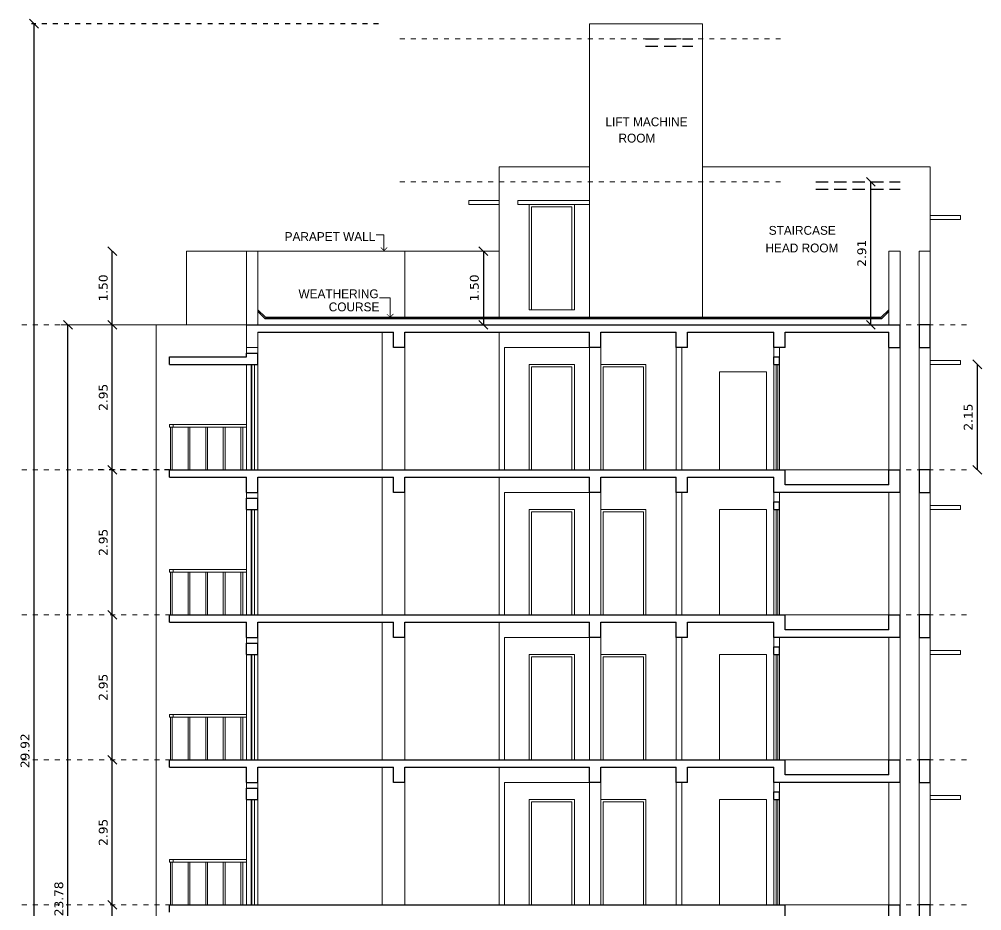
# Model space of a CAD drawing. Header units: metres. Extents: x 609 to 1377, y 679 to 857.
# Drawn here: x 1034.95 to 1054.54, y 696.24 to 714.39 of the extents above; entities that cross this region are included whole.
import ezdxf

# ---------------------------------------------------------------- set-up
doc = ezdxf.new("R2010")
doc.units = ezdxf.units.M
doc.header["$MEASUREMENT"] = 0
doc.header["$PDMODE"] = 2
doc.header["$PDSIZE"] = 50
for name, pattern in [('DOT2', [0.125, 0, -0.125]), ('DOTX2', [0.5, 0, -0.5]), ('HIDDEN', [0.375, 0.25, -0.125])]:
    doc.linetypes.add(name, pattern=pattern)
doc.layers.get('0').update_dxf_attribs({"lineweight": 0})
doc.layers.get('Defpoints').update_dxf_attribs({"lineweight": 0})
for name, color, linetype in [('BLK_1_PARAPET_HT', 233, 'Continuous'), ('BLK_n_SHADE_OVERHANG', 3, 'Continuous'), ('COLUMN', 2, 'Continuous'), ('flr hts', 252, 'HIDDEN'), ('HAT', 15, 'Continuous')]:
    doc.layers.add(name, color=color, linetype=linetype)
for name, color, linetype, lineweight in [('DIM', 3, 'Continuous', 0), ('DOOR', 8, 'Continuous', 0), ('ED', 30, 'Continuous', 0), ('ROOM TEXT', 7, 'Continuous', 0), ('wall', 7, 'Continuous', 0)]:
    doc.layers.add(name, color=color, linetype=linetype, lineweight=lineweight)
doc.styles.get("Standard").update_dxf_attribs({"font": 'verdana.ttf', "height": 0.18})
doc.styles.add('UATEXT', font='GOTHIC.TTF')
doc.dimstyles.new('ED', dxfattribs={"dimscale": 0, "dimtxt": 0.18, "dimasz": 0.18, "dimexe": 0, "dimexo": 0, "dimgap": 0.09, "dimtad": 1, "dimtoh": 1, "dimzin": 3, "dimdsep": 46, "dimtxsty": 'Standard', "dimblk": 'OBLIQUE', "dimcen": 0.09, "dimse1": 1, "dimse2": 1, "dimclrd": 251, "dimclrt": 30, "dimadec": 0, "dimazin": 0, "dimtfac": 1, "dimtmove": 0, "dimatfit": 3, "dimldrblk": 'ARCHTICK', "dimfxl": 1, "dimtolj": 1, "dimtzin": 0, "dimarcsym": 0})
doc.dimstyles.get("Standard").update_dxf_attribs({"dimscale": 0, "dimtxt": 0.18, "dimasz": 0.18, "dimexe": 0.18, "dimexo": 0.0625, "dimgap": 0.09, "dimtad": 1, "dimtoh": 1, "dimzin": 0, "dimdsep": 46, "dimtxsty": 'Standard', "dimblk": 'OBLIQUE', "dimcen": 0.09, "dimse1": 1, "dimse2": 1, "dimadec": 0, "dimazin": 0, "dimtfac": 1, "dimtofl": 0, "dimtmove": 0, "dimatfit": 3, "dimldrblk": 'OBLIQUE', "dimfxl": 1, "dimtolj": 1, "dimtzin": 0, "dimarcsym": 0})

# ---------------------------------------------------------------- blocks, each defined once
blk = doc.blocks.new('A')
at = {"const_width": 0.512}
blk.add_lwpolyline([(-2.82, -2.38), (0, 0), (2.38, -2.82)], dxfattribs=at)
blk = doc.blocks.new('_Oblique')
at = {"color": 0, "linetype": 'ByBlock', "lineweight": -2}
blk.add_line((-0.5, -0.5), (0.5, 0.5), dxfattribs=at)
blk = doc.blocks.new('*D94')
at = {"layer": 'Defpoints', "color": 0}
for p in [(1036.844, 696.358), (1038.007, 696.358), (1038.007, 693.404)]:
    blk.add_point(p, dxfattribs=at)
at = {"layer": 'ED', "color": 251, "lineweight": -2}
blk.add_line((1036.844, 693.404), (1036.844, 696.358), dxfattribs=at)
at = {"layer": 'ED', "color": 251, "lineweight": -2, "xscale": 0.18, "yscale": 0.18, "zscale": 0.18}
for p, rotation in [((1036.844, 696.358), 90), ((1036.844, 693.404), 270)]:
    blk.add_blockref('_Oblique', p, dxfattribs=dict(at, rotation=rotation))
at = {"layer": 'ED', "color": 30, "insert": (1036.661, 694.881), "char_height": 0.18, "attachment_point": 5, "rotation": 90}
blk.add_mtext('\\A1;2.95', dxfattribs=at)
blk = doc.blocks.new('_ArchTick')
at = {"color": 0, "const_width": 0.15}
blk.add_lwpolyline([(-0.5, -0.5), (0.5, 0.5)], dxfattribs=at)
blk = doc.blocks.new('*D95')
at = {"layer": 'Defpoints', "color": 0}
for p in [(1036.844, 708.171), (1039.579, 708.171), (1037.151, 705.218)]:
    blk.add_point(p, dxfattribs=at)
at = {"layer": 'ED', "color": 251, "lineweight": -2}
blk.add_line((1036.844, 705.218), (1036.844, 708.171), dxfattribs=at)
at = {"layer": 'ED', "color": 251, "lineweight": -2, "xscale": 0.18, "yscale": 0.18, "zscale": 0.18}
for p, rotation in [((1036.844, 708.171), 90), ((1036.844, 705.218), 270)]:
    blk.add_blockref('_Oblique', p, dxfattribs=dict(at, rotation=rotation))
at = {"layer": 'ED', "color": 30, "insert": (1036.661, 706.694), "char_height": 0.18, "attachment_point": 5, "rotation": 90}
blk.add_mtext('\\A1;2.95', dxfattribs=at)
blk = doc.blocks.new('*D96')
at = {"layer": 'Defpoints', "color": 0}
for p in [(1036.844, 709.671), (1039.579, 709.671), (1039.579, 708.171)]:
    blk.add_point(p, dxfattribs=at)
at = {"layer": 'wall', "color": 251, "lineweight": -2}
blk.add_line((1036.844, 708.171), (1036.844, 709.671), dxfattribs=at)
at = {"layer": 'wall', "color": 251, "lineweight": -2, "xscale": 0.18, "yscale": 0.18, "zscale": 0.18}
for p, rotation in [((1036.844, 709.671), 90), ((1036.844, 708.171), 270)]:
    blk.add_blockref('_Oblique', p, dxfattribs=dict(at, rotation=rotation))
at = {"layer": 'wall', "color": 30, "insert": (1036.661, 708.921), "char_height": 0.18, "attachment_point": 5, "rotation": 90}
blk.add_mtext('\\A1;1.50', dxfattribs=at)
blk = doc.blocks.new('*D28')
at = {"layer": 'Defpoints', "color": 0}
for p in [(1035.942, 708.171), (1036.844, 708.171), (1036.844, 684.388)]:
    blk.add_point(p, dxfattribs=at)
at = {"layer": 'ED', "color": 251, "lineweight": -2}
blk.add_line((1035.942, 684.388), (1035.942, 708.171), dxfattribs=at)
at = {"layer": 'ED', "color": 251, "lineweight": -2, "xscale": 0.18, "yscale": 0.18, "zscale": 0.18}
for p, rotation in [((1035.942, 708.171), 90), ((1035.942, 684.388), 270)]:
    blk.add_blockref('_Oblique', p, dxfattribs=dict(at, rotation=rotation))
at = {"layer": 'ED', "color": 30, "insert": (1035.758, 696.479), "char_height": 0.18, "attachment_point": 5, "rotation": 90}
blk.add_mtext('\\A1;23.78', dxfattribs=at)
blk = doc.blocks.new('*D97')
at = {"layer": 'Defpoints', "color": 0}
for p in [(1035.252, 714.304), (1046.556, 714.304), (1036.126, 684.388)]:
    blk.add_point(p, dxfattribs=at)
at = {"layer": 'ED', "color": 251, "lineweight": -2}
blk.add_line((1035.252, 684.388), (1035.252, 714.304), dxfattribs=at)
at = {"layer": 'ED', "color": 251, "lineweight": -2, "xscale": 0.18, "yscale": 0.18, "zscale": 0.18}
for p, rotation in [((1035.252, 714.304), 90), ((1035.252, 684.388), 270)]:
    blk.add_blockref('_Oblique', p, dxfattribs=dict(at, rotation=rotation))
at = {"layer": 'ED', "color": 30, "insert": (1035.069, 699.496), "char_height": 0.18, "attachment_point": 5, "rotation": 90}
blk.add_mtext('\\A1;29.92', dxfattribs=at)
blk = doc.blocks.new('*D98')
at = {"layer": 'Defpoints', "color": 0}
for p in [(1052.284, 711.084), (1052.651, 711.084), (1052.651, 708.171)]:
    blk.add_point(p, dxfattribs=at)
at = {"layer": 'ED', "color": 251, "lineweight": -2}
blk.add_line((1052.284, 708.171), (1052.284, 711.084), dxfattribs=at)
at = {"layer": 'ED', "color": 251, "lineweight": -2, "xscale": 0.18, "yscale": 0.18, "zscale": 0.18}
for p, rotation in [((1052.284, 711.084), 90), ((1052.284, 708.171), 270)]:
    blk.add_blockref('_Oblique', p, dxfattribs=dict(at, rotation=rotation))
at = {"layer": 'ED', "color": 30, "insert": (1052.1, 709.628), "char_height": 0.18, "attachment_point": 5, "rotation": 90}
blk.add_mtext('\\A1;2.91', dxfattribs=at)
blk = doc.blocks.new('*D147')
at = {"layer": 'BLK_1_PARAPET_HT', "color": 0, "lineweight": -2}
blk.add_line((1044.398, 709.671), (1044.398, 708.171), dxfattribs=at)
at = {"layer": 'Defpoints', "color": 0}
for p in [(1044.716, 709.671), (1044.398, 708.171), (1044.716, 708.171)]:
    blk.add_point(p, dxfattribs=at)
at = {"layer": 'BLK_1_PARAPET_HT', "color": 0, "lineweight": -2, "xscale": 0.18, "yscale": 0.18, "zscale": 0.18}
for p, rotation in [((1044.398, 709.671), 90), ((1044.398, 708.171), 270)]:
    blk.add_blockref('_Oblique', p, dxfattribs=dict(at, rotation=rotation))
at = {"layer": 'BLK_1_PARAPET_HT', "color": 0, "insert": (1044.214, 708.921), "char_height": 0.18, "attachment_point": 5, "rotation": 90}
blk.add_mtext('\\A1;1.50', dxfattribs=at)
blk = doc.blocks.new('*D176')
at = {"layer": 'BLK_n_SHADE_OVERHANG', "color": 0, "lineweight": -2}
blk.add_line((1054.451, 707.364), (1054.451, 705.218), dxfattribs=at)
at = {"layer": 'Defpoints', "color": 0}
for p in [(1053.494, 707.364), (1053.494, 705.218), (1054.451, 705.218)]:
    blk.add_point(p, dxfattribs=at)
at = {"layer": 'BLK_n_SHADE_OVERHANG', "color": 0, "lineweight": -2, "xscale": 0.18, "yscale": 0.18, "zscale": 0.18}
for p, rotation in [((1054.451, 707.364), 90), ((1054.451, 705.218), 270)]:
    blk.add_blockref('_Oblique', p, dxfattribs=dict(at, rotation=rotation))
at = {"layer": 'BLK_n_SHADE_OVERHANG', "color": 0, "insert": (1054.267, 706.291), "char_height": 0.18, "attachment_point": 5, "rotation": 90}
blk.add_mtext('\\A1;2.15', dxfattribs=at)
blk = doc.blocks.new('*D312')
at = {"layer": 'Defpoints', "color": 0}
for p in [(1036.844, 699.311), (1038.007, 699.311), (1038.007, 696.358)]:
    blk.add_point(p, dxfattribs=at)
at = {"layer": 'ED', "color": 251, "lineweight": -2}
blk.add_line((1036.844, 696.358), (1036.844, 699.311), dxfattribs=at)
at = {"layer": 'ED', "color": 251, "lineweight": -2, "xscale": 0.18, "yscale": 0.18, "zscale": 0.18}
for p, rotation in [((1036.844, 699.311), 90), ((1036.844, 696.358), 270)]:
    blk.add_blockref('_Oblique', p, dxfattribs=dict(at, rotation=rotation))
at = {"layer": 'ED', "color": 30, "insert": (1036.661, 697.834), "char_height": 0.18, "attachment_point": 5, "rotation": 90}
blk.add_mtext('\\A1;2.95', dxfattribs=at)
blk = doc.blocks.new('*D313')
at = {"layer": 'Defpoints', "color": 0}
for p in [(1036.844, 702.264), (1038.007, 702.264), (1038.007, 699.311)]:
    blk.add_point(p, dxfattribs=at)
at = {"layer": 'ED', "color": 251, "lineweight": -2}
blk.add_line((1036.844, 699.311), (1036.844, 702.264), dxfattribs=at)
at = {"layer": 'ED', "color": 251, "lineweight": -2, "xscale": 0.18, "yscale": 0.18, "zscale": 0.18}
for p, rotation in [((1036.844, 702.264), 90), ((1036.844, 699.311), 270)]:
    blk.add_blockref('_Oblique', p, dxfattribs=dict(at, rotation=rotation))
at = {"layer": 'ED', "color": 30, "insert": (1036.661, 700.788), "char_height": 0.18, "attachment_point": 5, "rotation": 90}
blk.add_mtext('\\A1;2.95', dxfattribs=at)
blk = doc.blocks.new('*D314')
at = {"layer": 'Defpoints', "color": 0}
for p in [(1036.844, 705.218), (1038.007, 705.218), (1038.007, 702.264)]:
    blk.add_point(p, dxfattribs=at)
at = {"layer": 'ED', "color": 251, "lineweight": -2}
blk.add_line((1036.844, 702.264), (1036.844, 705.218), dxfattribs=at)
at = {"layer": 'ED', "color": 251, "lineweight": -2, "xscale": 0.18, "yscale": 0.18, "zscale": 0.18}
for p, rotation in [((1036.844, 705.218), 90), ((1036.844, 702.264), 270)]:
    blk.add_blockref('_Oblique', p, dxfattribs=dict(at, rotation=rotation))
at = {"layer": 'ED', "color": 30, "insert": (1036.661, 703.741), "char_height": 0.18, "attachment_point": 5, "rotation": 90}
blk.add_mtext('\\A1;2.95', dxfattribs=at)

msp = doc.modelspace()

# ---------------------------------------------------------------- linework, layer by layer
at = {"color": 251, "linetype": 'DOT2'}
for p, q in [((1042.697, 713.998), (1050.452, 713.998)), ((1042.697, 711.084), (1050.452, 711.084)), ((1035.003, 708.171), (1054.265, 708.171)), ((1035.003, 705.218), (1054.265, 705.218)), ((1035.003, 702.264), (1054.265, 702.264)), ((1035.003, 699.311), (1054.265, 699.311)), ((1035.003, 696.358), (1054.265, 696.358))]:
    msp.add_line(p, q, dxfattribs=at)
at = {"layer": 'COLUMN', "linetype": 'HIDDEN'}
for p, q in [((1047.699, 713.998), (1048.662, 713.998)), ((1047.699, 713.844), (1048.662, 713.844)), ((1051.163, 711.084), (1052.881, 711.084)), ((1051.163, 710.931), (1052.881, 710.931))]:
    msp.add_line(p, q, dxfattribs=at)
at = {"layer": 'COLUMN', "linetype": 'Continuous'}
for p, q in [((1039.579, 708.171), (1052.881, 708.171)), ((1039.809, 708.018), (1042.569, 708.018)), ((1042.569, 707.711), (1042.569, 708.018)), ((1042.799, 708.018), (1046.556, 708.018)), ((1042.799, 707.711), (1042.799, 708.018)), ((1046.556, 707.711), (1046.556, 708.018)), ((1046.785, 708.018), (1048.319, 708.018)), ((1046.786, 707.711), (1046.786, 708.018)), ((1048.319, 707.711), (1048.319, 708.018)), ((1048.549, 708.018), (1050.312, 708.018)), ((1048.549, 707.711), (1048.549, 708.018)), ((1050.312, 707.711), (1050.312, 708.018)), ((1050.542, 708.018), (1052.651, 708.018)), ((1050.542, 707.711), (1050.542, 708.018)), ((1052.651, 707.711), (1052.651, 708.018)), ((1052.881, 707.711), (1052.881, 708.171)), ((1042.799, 707.711), (1042.569, 707.711)), ((1046.786, 707.711), (1046.556, 707.711)), ((1048.549, 707.711), (1048.319, 707.711)), ((1050.542, 707.711), (1050.312, 707.711)), ((1052.651, 707.711), (1052.881, 707.711)), ((1038.007, 707.364), (1038.007, 707.518)), ((1038.007, 707.518), (1039.579, 707.518)), ((1039.579, 707.594), (1039.809, 707.594)), ((1039.579, 707.518), (1039.579, 707.594)), ((1039.809, 707.364), (1039.809, 707.594)), ((1050.312, 707.518), (1050.427, 707.518)), ((1050.312, 707.364), (1050.312, 707.518)), ((1050.427, 707.364), (1050.427, 707.518)), ((1038.007, 707.364), (1039.579, 707.364)), ((1039.579, 707.364), (1039.809, 707.364)), ((1050.312, 707.364), (1050.427, 707.364)), ((1038.007, 705.218), (1050.542, 705.218)), ((1038.007, 705.064), (1038.007, 705.218)), ((1038.007, 705.064), (1039.579, 705.064)), ((1039.579, 704.758), (1039.579, 705.064)), ((1039.809, 704.758), (1039.809, 705.064)), ((1039.809, 705.064), (1042.569, 705.064)), ((1042.569, 704.758), (1042.569, 705.064)), ((1042.799, 705.064), (1046.556, 705.064)), ((1042.799, 704.758), (1042.799, 705.064)), ((1046.556, 704.758), (1046.556, 705.064)), ((1046.785, 705.064), (1048.319, 705.064)), ((1046.786, 704.758), (1046.786, 705.064)), ((1048.319, 704.758), (1048.319, 705.064)), ((1048.549, 705.064), (1050.312, 705.064)), ((1048.549, 704.758), (1048.549, 705.064)), ((1050.312, 704.758), (1050.312, 705.064)), ((1050.542, 704.911), (1050.542, 705.218)), ((1052.651, 705.218), (1052.881, 705.218)), ((1052.651, 704.911), (1052.651, 705.218)), ((1052.881, 704.758), (1052.881, 705.218)), ((1052.651, 704.911), (1050.542, 704.911)), ((1039.579, 704.758), (1039.809, 704.758)), ((1042.799, 704.758), (1042.569, 704.758)), ((1046.786, 704.758), (1046.556, 704.758)), ((1048.549, 704.758), (1048.319, 704.758)), ((1052.881, 704.758), (1050.312, 704.758)), ((1039.579, 704.641), (1039.809, 704.641)), ((1039.579, 704.411), (1039.579, 704.641)), ((1039.809, 704.411), (1039.809, 704.641)), ((1050.312, 704.564), (1050.427, 704.564)), ((1050.312, 704.411), (1050.312, 704.564)), ((1050.427, 704.411), (1050.427, 704.564)), ((1039.579, 704.411), (1039.809, 704.411)), ((1050.312, 704.411), (1050.427, 704.411)), ((1038.007, 702.264), (1050.542, 702.264)), ((1038.007, 702.111), (1038.007, 702.264)), ((1050.542, 701.958), (1050.542, 702.264)), ((1052.651, 702.264), (1052.881, 702.264)), ((1052.651, 701.958), (1052.651, 702.264)), ((1052.881, 701.804), (1052.881, 702.264)), ((1038.007, 702.111), (1039.579, 702.111)), ((1039.579, 701.804), (1039.579, 702.111)), ((1039.809, 701.804), (1039.809, 702.111)), ((1039.809, 702.111), (1042.569, 702.111)), ((1042.569, 701.804), (1042.569, 702.111)), ((1042.799, 702.111), (1046.556, 702.111)), ((1042.799, 701.804), (1042.799, 702.111)), ((1046.556, 701.804), (1046.556, 702.111)), ((1046.785, 702.111), (1048.319, 702.111)), ((1046.786, 701.804), (1046.786, 702.111)), ((1048.319, 701.804), (1048.319, 702.111)), ((1048.549, 702.111), (1050.312, 702.111)), ((1048.549, 701.804), (1048.549, 702.111)), ((1050.312, 701.804), (1050.312, 702.111)), ((1052.651, 701.958), (1050.542, 701.958)), ((1039.579, 701.804), (1039.809, 701.804)), ((1042.799, 701.804), (1042.569, 701.804)), ((1046.786, 701.804), (1046.556, 701.804)), ((1048.549, 701.804), (1048.319, 701.804)), ((1052.881, 701.804), (1050.312, 701.804)), ((1039.579, 701.688), (1039.809, 701.688)), ((1039.579, 701.458), (1039.579, 701.688)), ((1039.809, 701.458), (1039.809, 701.688)), ((1050.312, 701.611), (1050.427, 701.611)), ((1050.312, 701.458), (1050.312, 701.611)), ((1050.427, 701.458), (1050.427, 701.611)), ((1039.579, 701.458), (1039.809, 701.458)), ((1050.312, 701.458), (1050.427, 701.458)), ((1038.007, 699.311), (1050.542, 699.311)), ((1038.007, 699.158), (1038.007, 699.311)), ((1050.542, 699.004), (1050.542, 699.311)), ((1052.651, 699.311), (1052.881, 699.311)), ((1052.651, 699.004), (1052.651, 699.311)), ((1052.881, 698.851), (1052.881, 699.311)), ((1038.007, 699.158), (1039.579, 699.158)), ((1039.579, 698.851), (1039.579, 699.158)), ((1039.809, 698.851), (1039.809, 699.158)), ((1039.809, 699.158), (1042.569, 699.158)), ((1042.569, 698.851), (1042.569, 699.158)), ((1042.799, 699.158), (1046.556, 699.158)), ((1042.799, 698.851), (1042.799, 699.158)), ((1046.556, 698.851), (1046.556, 699.158)), ((1046.785, 699.158), (1048.319, 699.158)), ((1046.786, 698.851), (1046.786, 699.158)), ((1048.319, 698.851), (1048.319, 699.158)), ((1048.549, 699.158), (1050.312, 699.158)), ((1048.549, 698.851), (1048.549, 699.158)), ((1050.312, 698.851), (1050.312, 699.158)), ((1052.651, 699.004), (1050.542, 699.004)), ((1039.579, 698.851), (1039.809, 698.851)), ((1042.799, 698.851), (1042.569, 698.851)), ((1046.786, 698.851), (1046.556, 698.851)), ((1048.549, 698.851), (1048.319, 698.851)), ((1052.881, 698.851), (1050.312, 698.851)), ((1039.579, 698.734), (1039.809, 698.734)), ((1039.579, 698.504), (1039.579, 698.734)), ((1039.809, 698.504), (1039.809, 698.734)), ((1050.312, 698.658), (1050.427, 698.658)), ((1050.312, 698.504), (1050.312, 698.658)), ((1050.427, 698.504), (1050.427, 698.658)), ((1039.579, 698.504), (1039.809, 698.504)), ((1050.312, 698.504), (1050.427, 698.504)), ((1038.007, 696.358), (1050.542, 696.358)), ((1038.007, 696.204), (1038.007, 696.358)), ((1050.542, 696.051), (1050.542, 696.358)), ((1052.651, 696.358), (1052.881, 696.358)), ((1052.651, 696.051), (1052.651, 696.358)), ((1052.881, 695.898), (1052.881, 696.358))]:
    msp.add_line(p, q, dxfattribs=at)
for points in [[(1053.264, 707.711), (1053.494, 707.711), (1053.494, 708.171), (1053.264, 708.171)], [(1053.264, 704.758), (1053.494, 704.758), (1053.494, 705.218), (1053.264, 705.218)], [(1053.264, 701.804), (1053.494, 701.804), (1053.494, 702.264), (1053.264, 702.264)], [(1053.264, 698.851), (1053.494, 698.851), (1053.494, 699.311), (1053.264, 699.311)], [(1053.264, 695.898), (1053.494, 695.898), (1053.494, 696.358), (1053.264, 696.358)]]:
    msp.add_lwpolyline(points, close=True, dxfattribs=at)
at = {"layer": 'DIM'}
for p, q in [((1042.373, 710.002), (1042.215, 710.002)), ((1042.373, 709.68), (1042.373, 710.002)), ((1042.497, 708.72), (1042.28, 708.72)), ((1042.497, 708.325), (1042.497, 708.72))]:
    msp.add_line(p, q, dxfattribs=at)
at = {"layer": 'DOOR', "linetype": 'Continuous'}
for p, q in [((1045.329, 708.478), (1046.249, 708.478)), ((1046.556, 705.218), (1046.556, 707.711)), ((1046.785, 705.218), (1046.786, 707.711)), ((1039.669, 707.364), (1039.669, 705.218)), ((1039.683, 707.364), (1039.683, 705.218)), ((1039.738, 707.364), (1039.738, 705.218)), ((1050.355, 707.364), (1050.355, 705.218)), ((1050.393, 707.364), (1050.393, 705.218)), ((1038.007, 706.138), (1038.084, 706.138)), ((1038.027, 706.087), (1038.027, 705.218)), ((1038.065, 706.087), (1038.065, 705.218)), ((1038.084, 706.138), (1039.579, 706.138)), ((1038.084, 706.087), (1039.579, 706.087)), ((1038.386, 706.087), (1038.386, 705.218)), ((1038.424, 706.087), (1038.424, 705.218)), ((1038.745, 706.087), (1038.745, 705.218)), ((1038.783, 706.087), (1038.783, 705.218)), ((1039.104, 706.087), (1039.104, 705.218)), ((1039.142, 706.087), (1039.142, 705.218)), ((1039.463, 706.087), (1039.463, 705.218)), ((1039.501, 706.087), (1039.501, 705.218)), ((1052.651, 705.218), (1050.542, 705.218)), ((1039.669, 704.411), (1039.669, 702.264)), ((1039.683, 704.411), (1039.683, 702.264)), ((1039.738, 704.411), (1039.738, 702.264)), ((1050.355, 704.411), (1050.355, 702.264)), ((1050.393, 704.411), (1050.393, 702.264)), ((1038.007, 703.184), (1038.084, 703.184)), ((1038.027, 703.133), (1038.027, 702.264)), ((1038.065, 703.133), (1038.065, 702.264)), ((1038.084, 703.184), (1039.579, 703.184)), ((1038.084, 703.133), (1039.579, 703.133)), ((1038.386, 703.133), (1038.386, 702.264)), ((1038.424, 703.133), (1038.424, 702.264)), ((1038.745, 703.133), (1038.745, 702.264)), ((1038.783, 703.133), (1038.783, 702.264)), ((1039.104, 703.133), (1039.104, 702.264)), ((1039.142, 703.133), (1039.142, 702.264)), ((1039.463, 703.133), (1039.463, 702.264)), ((1039.501, 703.133), (1039.501, 702.264)), ((1052.651, 702.264), (1050.542, 702.264)), ((1039.669, 701.458), (1039.669, 699.311)), ((1039.683, 701.458), (1039.683, 699.311)), ((1039.738, 701.458), (1039.738, 699.311)), ((1050.355, 701.458), (1050.355, 699.311)), ((1050.393, 701.458), (1050.393, 699.311)), ((1038.007, 700.231), (1038.084, 700.231)), ((1038.027, 700.18), (1038.027, 699.311)), ((1038.065, 700.18), (1038.065, 699.311)), ((1038.084, 700.231), (1039.579, 700.231)), ((1038.084, 700.18), (1039.579, 700.18)), ((1038.386, 700.18), (1038.386, 699.311)), ((1038.424, 700.18), (1038.424, 699.311)), ((1038.745, 700.18), (1038.745, 699.311)), ((1038.783, 700.18), (1038.783, 699.311)), ((1039.104, 700.18), (1039.104, 699.311)), ((1039.142, 700.18), (1039.142, 699.311)), ((1039.463, 700.18), (1039.463, 699.311)), ((1039.501, 700.18), (1039.501, 699.311)), ((1052.651, 699.311), (1050.542, 699.311)), ((1039.669, 698.504), (1039.669, 696.358)), ((1039.683, 698.504), (1039.683, 696.358)), ((1039.738, 698.504), (1039.738, 696.358)), ((1050.355, 698.504), (1050.355, 696.358)), ((1050.393, 698.504), (1050.393, 696.358)), ((1038.007, 697.278), (1038.084, 697.278)), ((1038.027, 697.227), (1038.027, 696.358)), ((1038.065, 697.227), (1038.065, 696.358)), ((1038.084, 697.278), (1039.579, 697.278)), ((1038.084, 697.227), (1039.579, 697.227)), ((1038.386, 697.227), (1038.386, 696.358)), ((1038.424, 697.227), (1038.424, 696.358)), ((1038.745, 697.227), (1038.745, 696.358)), ((1038.783, 697.227), (1038.783, 696.358)), ((1039.104, 697.227), (1039.104, 696.358)), ((1039.142, 697.227), (1039.142, 696.358)), ((1039.463, 697.227), (1039.463, 696.358)), ((1039.501, 697.227), (1039.501, 696.358)), ((1052.651, 696.358), (1050.542, 696.358))]:
    msp.add_line(p, q, dxfattribs=at)
for points in [[(1044.102, 710.624), (1044.716, 710.624), (1044.716, 710.701), (1044.102, 710.701)], [(1045.099, 710.624), (1046.556, 710.624), (1046.556, 710.701), (1045.099, 710.701)], [(1053.494, 710.318), (1054.107, 710.318), (1054.107, 710.394), (1053.494, 710.394)], [(1053.494, 707.364), (1054.107, 707.364), (1054.107, 707.441), (1053.494, 707.441)], [(1053.494, 704.411), (1054.107, 704.411), (1054.107, 704.488), (1053.494, 704.488)], [(1053.494, 701.458), (1054.107, 701.458), (1054.107, 701.534), (1053.494, 701.534)], [(1053.494, 698.504), (1054.107, 698.504), (1054.107, 698.581), (1053.494, 698.581)]]:
    msp.add_lwpolyline(points, close=True, dxfattribs=at)
for points in [[(1045.38, 708.478), (1045.38, 710.573), (1046.198, 710.573), (1046.198, 708.478)], [(1045.38, 705.218), (1045.38, 707.313), (1046.198, 707.313), (1046.198, 705.218)], [(1046.836, 705.218), (1046.836, 707.313), (1047.654, 707.313), (1047.654, 705.218)], [(1049.201, 705.218), (1049.201, 707.211), (1050.159, 707.211), (1050.159, 705.218)], [(1045.38, 702.264), (1045.38, 704.36), (1046.198, 704.36), (1046.198, 702.264)], [(1046.836, 702.264), (1046.836, 704.36), (1047.654, 704.36), (1047.654, 702.264)], [(1049.201, 702.264), (1049.201, 704.411), (1050.159, 704.411), (1050.159, 702.264)], [(1045.38, 699.311), (1045.38, 701.407), (1046.198, 701.407), (1046.198, 699.311)], [(1046.836, 699.311), (1046.836, 701.407), (1047.654, 701.407), (1047.654, 699.311)], [(1049.201, 699.311), (1049.201, 701.458), (1050.159, 701.458), (1050.159, 699.311)], [(1045.38, 696.358), (1045.38, 698.453), (1046.198, 698.453), (1046.198, 696.358)], [(1046.836, 696.358), (1046.836, 698.453), (1047.654, 698.453), (1047.654, 696.358)], [(1049.201, 696.358), (1049.201, 698.504), (1050.159, 698.504), (1050.159, 696.358)]]:
    msp.add_lwpolyline(points, dxfattribs=at)
at = {"layer": 'ED'}
for p, q in [((1046.556, 714.304), (1048.856, 714.304)), ((1046.556, 708.325), (1046.556, 714.304)), ((1048.856, 708.325), (1048.856, 714.304))]:
    msp.add_line(p, q, dxfattribs=at)
for points in [[(1038.084, 706.087), (1038.007, 706.087), (1038.007, 706.138), (1038.084, 706.138)], [(1038.084, 703.133), (1038.007, 703.133), (1038.007, 703.184), (1038.084, 703.184)], [(1038.084, 700.18), (1038.007, 700.18), (1038.007, 700.231), (1038.084, 700.231)], [(1038.084, 697.227), (1038.007, 697.227), (1038.007, 697.278), (1038.084, 697.278)]]:
    msp.add_lwpolyline(points, close=True, dxfattribs=at)
at = {"layer": 'flr hts', "linetype": 'DOTX2', "ltscale": 0.25}
for p, q in [((1042.262, 714.304), (1035.198, 714.304)), ((1038.007, 705.218), (1036.452, 705.218))]:
    msp.add_line(p, q, dxfattribs=at)
at = {"layer": 'HAT', "color": 8, "linetype": 'Continuous'}
for p, q in [((1039.962, 708.325), (1039.809, 708.478)), ((1039.952, 708.299), (1039.809, 708.442)), ((1052.497, 708.325), (1052.651, 708.478)), ((1052.508, 708.299), (1052.651, 708.442)), ((1039.952, 708.299), (1052.508, 708.299)), ((1039.962, 708.325), (1052.497, 708.325))]:
    msp.add_line(p, q, dxfattribs=at)
at = {"layer": 'wall', "color": 1}
for p, q in [((1044.716, 711.391), (1046.556, 711.391)), ((1044.716, 708.325), (1044.716, 711.391)), ((1048.856, 711.391), (1053.494, 711.391)), ((1053.494, 686.074), (1053.494, 711.391)), ((1038.352, 708.171), (1038.352, 709.671)), ((1039.579, 709.671), (1038.352, 709.671)), ((1039.579, 708.171), (1039.579, 709.671)), ((1039.579, 709.671), (1039.809, 709.671)), ((1039.809, 708.171), (1039.809, 709.671)), ((1039.809, 709.671), (1042.798, 709.671)), ((1042.798, 709.671), (1042.798, 708.325)), ((1042.798, 709.671), (1044.716, 709.671)), ((1052.651, 708.171), (1052.651, 709.671)), ((1052.881, 709.671), (1052.651, 709.671)), ((1052.881, 708.171), (1052.881, 709.671)), ((1053.264, 708.171), (1053.264, 709.671)), ((1053.264, 709.671), (1053.494, 709.671)), ((1039.579, 708.171), (1035.8, 708.171)), ((1037.739, 687.038), (1037.739, 708.171)), ((1039.579, 708.171), (1037.739, 708.171)), ((1039.579, 707.711), (1039.579, 708.171)), ((1039.809, 707.711), (1039.809, 708.018)), ((1042.339, 708.018), (1042.339, 705.218)), ((1044.716, 705.218), (1044.716, 708.018)), ((1039.579, 707.711), (1039.809, 707.711)), ((1039.579, 707.711), (1039.579, 707.594)), ((1039.809, 707.711), (1039.809, 707.594)), ((1042.799, 707.711), (1042.799, 705.218)), ((1044.83, 705.218), (1044.83, 707.711)), ((1046.556, 707.711), (1044.83, 707.711)), ((1048.319, 707.711), (1048.319, 705.218)), ((1048.434, 707.711), (1048.434, 705.218)), ((1050.312, 707.711), (1050.312, 707.518)), ((1050.427, 707.711), (1050.427, 707.518)), ((1052.651, 707.711), (1052.651, 705.218)), ((1052.881, 707.711), (1052.881, 705.218)), ((1053.264, 705.218), (1053.264, 707.711)), ((1039.579, 707.364), (1039.579, 705.218)), ((1039.809, 707.364), (1039.809, 705.218)), ((1050.312, 707.364), (1050.312, 705.218)), ((1050.427, 707.364), (1050.427, 705.218)), ((1042.339, 705.064), (1042.339, 702.264)), ((1044.716, 702.264), (1044.716, 705.064)), ((1039.579, 704.758), (1039.579, 704.641)), ((1039.809, 704.758), (1039.809, 704.641)), ((1042.799, 704.758), (1042.799, 702.264)), ((1044.83, 702.264), (1044.83, 704.758)), ((1046.556, 704.758), (1044.83, 704.758)), ((1046.556, 702.264), (1046.556, 704.758)), ((1046.785, 702.264), (1046.786, 704.758)), ((1048.319, 704.758), (1048.319, 702.264)), ((1048.434, 704.758), (1048.434, 702.264)), ((1050.312, 704.758), (1050.312, 704.564)), ((1050.427, 704.758), (1050.427, 704.564)), ((1052.651, 704.758), (1052.651, 702.264)), ((1052.881, 704.758), (1052.881, 702.264)), ((1053.264, 702.264), (1053.264, 704.758)), ((1039.579, 704.411), (1039.579, 702.264)), ((1039.809, 704.411), (1039.809, 702.264)), ((1050.312, 704.411), (1050.312, 702.264)), ((1050.427, 704.411), (1050.427, 702.264)), ((1042.339, 702.111), (1042.339, 699.311)), ((1044.716, 699.311), (1044.716, 702.111)), ((1039.579, 701.804), (1039.579, 701.688)), ((1039.809, 701.804), (1039.809, 701.688)), ((1042.799, 701.804), (1042.799, 699.311)), ((1044.83, 699.311), (1044.83, 701.804)), ((1046.556, 701.804), (1044.83, 701.804)), ((1046.556, 699.311), (1046.556, 701.804)), ((1046.785, 699.311), (1046.786, 701.804)), ((1048.319, 701.804), (1048.319, 699.311)), ((1048.434, 701.804), (1048.434, 699.311)), ((1050.312, 701.804), (1050.312, 701.611)), ((1050.427, 701.804), (1050.427, 701.611)), ((1052.651, 701.804), (1052.651, 699.311)), ((1052.881, 701.804), (1052.881, 699.311)), ((1053.264, 699.311), (1053.264, 701.804)), ((1039.579, 701.458), (1039.579, 699.311)), ((1039.809, 701.458), (1039.809, 699.311)), ((1050.312, 701.458), (1050.312, 699.311)), ((1050.427, 701.458), (1050.427, 699.311)), ((1042.339, 699.158), (1042.339, 696.358)), ((1044.716, 696.358), (1044.716, 699.158)), ((1039.579, 698.851), (1039.579, 698.734)), ((1039.809, 698.851), (1039.809, 698.734)), ((1042.799, 698.851), (1042.799, 696.358)), ((1044.83, 696.358), (1044.83, 698.851)), ((1046.556, 698.851), (1044.83, 698.851)), ((1046.556, 696.358), (1046.556, 698.851)), ((1046.785, 696.358), (1046.786, 698.851)), ((1048.319, 698.851), (1048.319, 696.358)), ((1048.434, 698.851), (1048.434, 696.358)), ((1050.312, 698.851), (1050.312, 698.658)), ((1050.427, 698.851), (1050.427, 698.658)), ((1052.651, 698.851), (1052.651, 696.358)), ((1052.881, 698.851), (1052.881, 696.358)), ((1053.264, 696.358), (1053.264, 698.851)), ((1039.579, 698.504), (1039.579, 696.358)), ((1039.809, 698.504), (1039.809, 696.358)), ((1050.312, 698.504), (1050.312, 696.358)), ((1050.427, 698.504), (1050.427, 696.358))]:
    msp.add_line(p, q, dxfattribs=at)
for points in [[(1045.329, 708.478), (1045.329, 710.624), (1046.249, 710.624), (1046.249, 708.478)], [(1045.329, 705.218), (1045.329, 707.364), (1046.249, 707.364), (1046.249, 705.218)], [(1046.785, 705.218), (1046.785, 707.364), (1047.705, 707.364), (1047.705, 705.218)], [(1045.329, 702.264), (1045.329, 704.411), (1046.249, 704.411), (1046.249, 702.264)], [(1046.785, 702.264), (1046.785, 704.411), (1047.705, 704.411), (1047.705, 702.264)], [(1045.329, 699.311), (1045.329, 701.458), (1046.249, 701.458), (1046.249, 699.311)], [(1046.785, 699.311), (1046.785, 701.458), (1047.705, 701.458), (1047.705, 699.311)], [(1045.329, 696.358), (1045.329, 698.504), (1046.249, 698.504), (1046.249, 696.358)], [(1046.785, 696.358), (1046.785, 698.504), (1047.705, 698.504), (1047.705, 696.358)]]:
    msp.add_lwpolyline(points, dxfattribs=at)

# ---------------------------------------------------------------- block references
at = {"layer": 'DIM', "xscale": 0.0255555555555556, "yscale": 0.0255555555555556, "zscale": 0.0255555555555556, "rotation": 184.5234823530539}
for p in [(1042.373, 709.68), (1042.497, 708.325)]:
    msp.add_blockref('A', p, dxfattribs=at)

# ---------------------------------------------------------------- texts
at = {"layer": 'ROOM TEXT', "style": 'UATEXT'}
for s, p in [('LIFT MACHINE', (1046.882, 712.215)), ('ROOM', (1047.148, 711.883)), ('STAIRCASE', (1050.205, 710.004)), ('PARAPET WALL', (1040.352, 709.878)), ('HEAD ROOM', (1050.139, 709.645)), ('WEATHERING', (1040.634, 708.712)), ('COURSE', (1041.25, 708.445))]:
    msp.add_text(s, height=0.18, dxfattribs=at).set_placement(p)

# ---------------------------------------------------------------- dimensions: what is measured, and where the dimension line sits
at = {"layer": 'BLK_1_PARAPET_HT'}
dim = msp.add_linear_dim(base=(1044.398, 708.171), p1=(1044.716, 709.671), p2=(1044.716, 708.171), angle=90, dimstyle='Standard', override={"dimscale": 1}, dxfattribs=at)
dim.commit()
dim.dimension.update_dxf_attribs({"geometry": '*D147', "text_midpoint": (1044.214, 708.921)})
at = {"layer": 'BLK_n_SHADE_OVERHANG'}
dim = msp.add_linear_dim(base=(1054.451, 705.218), p1=(1053.494, 707.364), p2=(1053.494, 705.218), angle=90, dimstyle='Standard', override={"dimscale": 1}, dxfattribs=at)
dim.commit()
dim.dimension.update_dxf_attribs({"geometry": '*D176', "text_midpoint": (1054.267, 706.291)})
at = {"layer": 'ED'}
for base, p1, p2, picture, middle in [((1035.252, 714.304), (1036.126, 684.388), (1046.556, 714.304), '*D97', (1035.252, 699.496)), ((1035.942, 708.171), (1036.844, 684.388), (1036.844, 708.171), '*D28', (1035.942, 696.479))]:
    dim = msp.add_linear_dim(base=base, p1=p1, p2=p2, angle=90, dimstyle='ED', override={"dimscale": 1, "dimpost": '\\X'}, dxfattribs=at)
    dim.commit()
    dim.dimension.update_dxf_attribs({"geometry": picture, "text_midpoint": middle, "dimtype": 160})
for base, p1, p2, picture, middle in [((1052.284, 711.084), (1052.651, 708.171), (1052.651, 711.084), '*D98', (1052.1, 709.628)), ((1036.844, 708.171), (1037.151, 705.218), (1039.579, 708.171), '*D95', (1036.661, 706.694)), ((1036.844, 705.218), (1038.007, 702.264), (1038.007, 705.218), '*D314', (1036.661, 703.741)), ((1036.844, 702.264), (1038.007, 699.311), (1038.007, 702.264), '*D313', (1036.661, 700.788)), ((1036.844, 699.311), (1038.007, 696.358), (1038.007, 699.311), '*D312', (1036.661, 697.834)), ((1036.844, 696.358), (1038.007, 693.404), (1038.007, 696.358), '*D94', (1036.661, 694.881))]:
    dim = msp.add_linear_dim(base=base, p1=p1, p2=p2, angle=90, dimstyle='ED', override={"dimscale": 1, "dimpost": '\\X'}, dxfattribs=at)
    dim.commit()
    dim.dimension.update_dxf_attribs({"geometry": picture, "text_midpoint": middle})
at = {"layer": 'wall', "color": 1}
dim = msp.add_linear_dim(base=(1036.844, 709.671), p1=(1039.579, 708.171), p2=(1039.579, 709.671), angle=90, dimstyle='ED', override={"dimscale": 1, "dimpost": '\\X'}, dxfattribs=at)
dim.commit()
dim.dimension.update_dxf_attribs({"geometry": '*D96', "text_midpoint": (1036.661, 708.921)})

doc.saveas('drawing.dxf')
